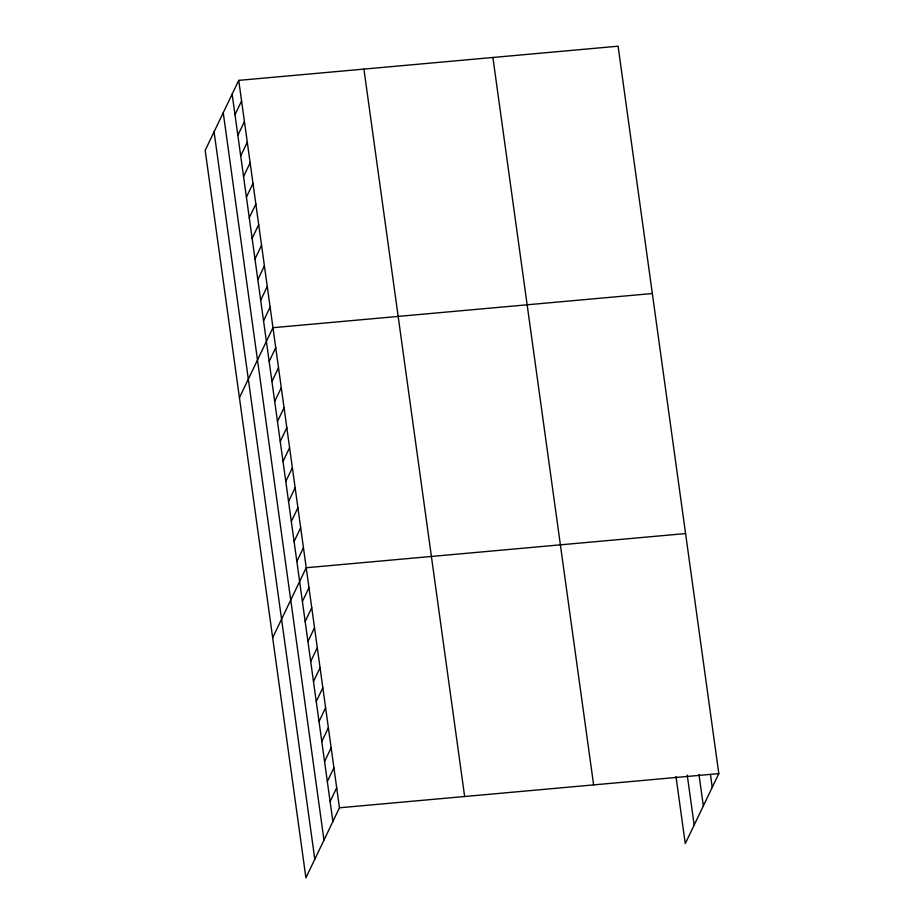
<?xml version="1.0" encoding="UTF-8"?>
<svg xmlns="http://www.w3.org/2000/svg" width="924" height="924" viewBox="0 0 924 924"><rect width="100%" height="100%" fill="white"/><g stroke="black" fill="none" stroke-linecap="round" stroke-linejoin="round"><path stroke-width="1.39" d="M238.727 80.376L205.186 150.381L305.913 877.8L339.454 807.784L238.727 80.376L618.087 46.2L718.814 773.619L685.273 843.624L675.975 776.472M234.996 114.738L241.58 100.982M237.849 135.343L244.433 121.598M240.702 155.96L247.286 142.204M243.555 176.565L250.138 162.82M246.408 197.17L253.003 183.426M249.261 217.787L255.856 204.031M252.113 238.392L258.708 224.648M254.966 259.009L261.561 245.253M257.831 279.614L264.414 265.869M260.683 300.231L267.267 286.475M263.536 320.836L270.12 307.091M239.432 397.701L272.973 327.697L652.332 293.52M269.161 361.446L275.745 347.701M271.922 381.45L278.517 367.706M274.694 401.455L281.289 387.71M277.466 421.459L284.061 407.715M280.238 441.464L286.821 427.72M283.01 461.469L289.593 447.724M285.782 481.473L292.365 467.729M288.542 501.478L295.137 487.722M291.314 521.482L297.909 507.726M294.086 541.487L300.681 527.731M296.858 561.492L303.442 547.736M272.672 637.756L306.214 567.74L685.573 533.564M302.402 601.501L308.986 587.745M305.163 621.506L311.758 607.749M307.935 641.51L314.53 627.754M310.707 661.503L317.29 647.759M313.479 681.508L320.062 667.763M316.251 701.512L322.834 687.768M319.023 721.517L325.606 707.772M321.783 741.522L328.378 727.777M324.555 761.526L331.15 747.782M327.327 781.531L333.911 767.786M330.099 801.535L336.683 787.791M339.454 807.784L718.814 773.619M710.452 774.508L712.231 787.364M698.983 774.497L703.337 805.936M687.248 775.051L694.167 825.063M492.896 57.473L593.624 784.892M363.917 69.092L464.645 796.511M232.143 94.121L332.871 821.54M223.238 112.693L323.978 840.101M214.079 131.82L314.807 859.239"/></g></svg>
